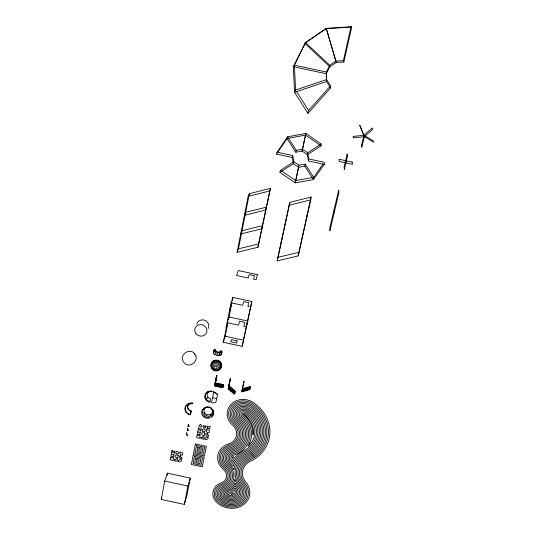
<?xml version="1.0" encoding="UTF-8"?>
<svg xmlns="http://www.w3.org/2000/svg" width="535" height="535" viewBox="0 0 535 535"><rect width="100%" height="100%" fill="white"/><g stroke="black" fill="none" stroke-linecap="round" stroke-linejoin="round"><path stroke-width="0.8" d="M293.153 162.125L280.601 170.237L279.925 172.39L295.226 182.876L313.503 179.593L324.257 164.339L324.304 162.286L308.755 158.948L307.786 153.538M324.257 164.339L308.481 160.961L307.358 154.689L321.047 145.854L321.147 144.042L305.88 133.422L287.583 136.846L277.163 152.174L276.441 154.093L292.21 157.471L293.367 163.717L298.59 167.315L304.843 166.178L313.503 179.593L313.704 177.332L322.926 164.245M310.761 199.836L311.022 197.061L289.81 202.357L277.19 260.94L298.176 255.917L310.761 199.836L289.214 205.206L277.19 260.94M306.501 218.828L306.822 215.786M302.302 237.52L302.69 234.216M298.176 255.917L311.022 197.061M213.746 392.422L213.839 391.433L213.579 392.041A6.059 5.444 15.9 0 1 217.457 394.516L217.631 394.081L215.933 402.066A6.059 5.444 15.9 0 1 211.445 402.721L213.746 392.422A6.066 5.143 7.6 0 1 217.558 394.776M308.481 160.961L308.755 158.948M321.147 144.042L307.645 152.763L307.358 154.689L302.108 151.057L295.822 152.214L287.001 138.558L287.583 136.846L296.276 150.328L295.822 152.214M304.843 166.178L305.164 164.105L299.005 165.221L293.849 161.677L292.712 155.511L277.163 152.174M161.289 499.443L164.693 481.025L167.468 473.154L190.313 478.096L186.748 496.233L184.328 504.431L161.289 499.443L161.797 497.971M167.034 475.521L167.468 473.154M214.876 354.578L213.565 353.635L213.799 350.124L214.635 349.422L215.839 350.004L214.876 354.578L216.882 355.247L220.748 355.186L221.564 354.471L222.078 351.91L221.791 350.967L220.387 350.98L220.132 352.264M184.328 504.431L187.932 486.054L190.313 478.096M299.005 165.221L295.226 182.876L298.65 166.84M237.092 252.313L248.153 196.392L249.37 193.677L270.416 188.347L257.91 247.264L237.092 252.313L238.443 248.828L249.37 193.677M216.882 355.247L217.591 352.063L218.955 352.211L220.567 351.582L222.078 351.91L221.263 352.618L219.544 352.899L217.391 352.672L214.067 351.067L215.485 351.047L217.591 352.063M219.029 355.474L219.544 352.899L218.955 352.211M216.16 377.911L214.482 386.002L222.821 387.801L223.71 384.672L215.445 382.886L216.949 375.363L216 378.426M223.215 342.26L227.214 324.631L225.984 328.376L231.093 302.803L232.926 297.413L251.845 301.486L242.168 346.346L223.215 342.26L225.161 336.227L227.89 322.598M216.474 376.887L214.809 384.959L223.115 386.752M220.748 355.186L221.263 352.618L220.046 352.03M216.789 375.864L215.13 383.916L223.416 385.708M228.532 319.395L231.943 302.308M232.27 300.677L232.926 297.413M229.943 380.338L228.104 388.945L234.537 394.262L235.326 391.078L228.953 385.802L230.498 378.285L229.662 381.375M230.364 378.793L228.532 387.367L234.932 392.663M257.91 247.264L270.416 188.347M289.214 205.206L289.81 202.357M242.168 346.346L251.845 301.486M281.136 242.649L281.838 239.285M285.142 224.078L285.79 220.962M307.953 113.4L330.597 87.974L326.584 81.514L326.29 73.756L329.827 66.775L336.268 62.455L343.878 61.993L351.756 27.031L351 26.75L326.256 28.348L305.512 42.546L293.314 66.701L294.591 92.301L307.953 113.4L308.568 110.491L329.961 86.436M248.721 389.453L248.835 388.925M248.949 388.403L249.063 387.875M249.17 387.353L249.283 386.832M247.464 390.303L247.578 389.774M247.692 389.246L247.805 388.718M247.919 388.189L248.033 387.668M246.428 390.089L246.548 389.56M246.662 389.032L246.775 388.504M246.889 387.982L247.01 387.46M245.164 390.931L245.284 390.403M245.404 389.875L245.518 389.346M245.639 388.818L245.752 388.296M244.141 390.717L244.254 390.189M244.375 389.661L244.495 389.132M244.615 388.611L244.729 388.089M343.878 61.993L343.383 60.622L351 26.75M242.87 391.566L242.99 391.031M243.117 390.503L243.238 389.975M243.351 389.447L243.472 388.925M242.455 388.711L250.427 386.511L249.758 389.667L241.726 391.881L244.054 381.208L242.081 390.276L250.092 388.082M242.562 388.169L242.683 387.648M293.849 161.677L293.367 163.717L279.925 172.39M363.573 136.793L361.392 145.881L361.794 147.392L364.368 136.679L359.787 125.304L364.368 136.679L373.711 142.17L373.176 140.712L363.94 135.281L353.127 136.418L353.428 137.829L364.368 136.679L372.768 129.283L372.24 127.972L363.94 135.281M233.748 392.971L233.882 392.436M234.016 391.908L234.149 391.379M234.283 390.851L234.417 390.329M232.698 392.743L232.832 392.215M232.972 391.68L233.106 391.152M233.24 390.624L233.374 390.095M292.21 157.471L292.712 155.511M231.916 391.453L232.056 390.924M232.19 390.396L232.324 389.868M232.458 389.346L232.598 388.818M209.967 401.464L210.609 398.883A4.267 3.832 16.1 0 1 207.192 394.228A4.267 3.832 16.1 0 1 212.107 391.366L212.014 391.165A5.845 5.25 16.1 0 0 205.279 395.084A5.845 5.25 16.1 0 0 209.967 401.464L209.713 402.347A6.059 5.444 16.1 0 1 204.858 395.726A6.059 5.444 16.1 0 1 211.84 391.667L212.014 391.165M230.866 391.225L231 390.697M231.14 390.162L231.274 389.64M231.414 389.112L231.548 388.591M230.083 389.935L230.224 389.406M230.358 388.878L230.498 388.356M230.638 387.835L230.772 387.313M229.027 389.701L229.167 389.172M229.308 388.651L229.448 388.122M229.582 387.601L229.722 387.079M228.993 384.625L229.134 384.103M230.137 379.87L228.833 385.735M228.552 386.785L228.893 385.768M229.475 383.1L229.615 382.585M228.465 387.34L228.612 386.812M229.034 385.247L229.174 384.732M221.778 387.019L221.931 386.497M222.078 385.976L222.232 385.454M222.379 384.933L222.527 384.411M220.44 387.286L220.587 386.765M220.741 386.237L220.895 385.715M221.049 385.193L221.196 384.678M219.403 386.504L219.557 385.982M219.711 385.461L219.865 384.939M220.012 384.424L220.166 383.903M218.059 386.772L218.213 386.25M218.367 385.728L218.521 385.207M218.681 384.685L218.835 384.163M217.023 385.996L217.183 385.467M217.337 384.946L217.498 384.431M217.651 383.909L217.805 383.394M215.672 386.257L215.832 385.735M215.993 385.213L216.153 384.692M216.314 384.177L216.468 383.655M214.863 384.404L215.344 382.846M215.237 382.806L215.659 381.816M215.558 381.769L215.719 381.254M215.779 379.509L215.939 378.994M216.1 378.479L216.26 377.964M216.421 377.456L216.575 376.948M215.351 381.676L215.511 381.161M215.665 380.646L215.826 380.131M215.725 380.077L216.147 379.101M216.046 379.047L216.2 378.539M216.361 378.024L216.521 377.516M215.291 382.244L215.451 381.722M215.612 381.208L215.772 380.693M215.933 380.178L216.087 379.669M351.756 27.031L326.203 28.683L304.783 43.335L329.827 66.775L329.767 65.257L305.512 42.546L294.384 65.196L295.614 90.027L294.591 92.301L326.584 81.514L326.343 72.031L329.426 65.939M205.841 399.886L207.888 397.151M207.333 392.329L207.674 391.807L208.938 391.834M276.441 154.093L287.001 138.558L305.565 135.087L321.047 145.854M213.565 353.635L213.799 350.124L215.311 350.445L215.839 350.004M210.609 414.217L211.419 413.595L212.228 415.802L213.498 413.435L213.104 412.639L212.696 413.776L212.007 412.793A4.233 3.778 15.8 0 0 211.659 408.981L210.917 408.205L211.358 408.145L208.938 406.988L206.276 407.048L206.777 407.309L205.801 407.717A6.045 2.22 60.9 0 0 204.189 408.299A6.019 5.363 15.8 0 0 202.31 415.113A6.019 5.363 15.8 0 0 209.64 418.109L209.78 416.016L210.977 415.521L210.609 414.217A4.233 3.778 15.8 0 1 206.423 414.317L205.848 415.641L208.469 416.203L208.322 417.414A5.805 5.169 15.8 0 1 204.129 415.983L205.5 413.729L204.765 412.96A4.233 3.778 15.8 0 1 205.801 407.717M329.767 65.257L336.007 61.07L343.383 60.622M254.754 457.178L247.611 461.25A17.749 15.475 10 0 0 243.244 480.925L246.902 486.302A17.842 15.401 12.1 0 1 240.523 504.933A17.842 15.401 12.1 0 1 217.979 501.763L216.688 500.365A12.813 11.034 12.3 0 1 219.972 484.857L223.349 483.393A10.867 9.436 13.4 0 0 225.375 469.356L222.359 466.426A15.796 13.843 12.2 0 1 226.613 446.264L231.133 444.478A14.505 12.847 13.8 0 0 235.112 425.773L231.073 421.359A15.234 13.622 12.2 0 1 233.374 404.152A15.234 13.622 12.2 0 1 252.64 403.744A37.671 33.417 13.1 0 1 254.747 457.171M204.189 408.299L205.868 407.188L207.339 406.974L207.099 407.503L208.657 407.65L208.844 407.122L210.275 407.61L211.546 408.412L211.465 408.994L213.231 411.388L213.251 410.726L212.883 410.218L213.565 412.786A6.019 5.363 15.8 0 1 211.024 417.534L210.977 415.521M215.384 352.003L216.321 351.642M295.614 90.027L326.624 79.554L330.516 85.821L330.597 87.974M242.335 389.239L250.313 387.039M242.215 389.761L250.206 387.561M241.974 390.817L249.985 388.611M241.847 391.353L249.872 389.139M248.153 196.392L269.526 190.988M238.443 248.828L258.96 243.84M277.946 257.322L298.624 252.366M296.276 150.328L302.476 149.178L307.645 152.763M216.795 398.535L212.683 397.732M231.093 302.803L242.589 305.278L243.686 301.579L248.915 302.71L247.886 306.421L250.38 306.956M225.161 336.227L243.766 340.24M215.284 383.401L223.563 385.187M214.97 384.438L223.269 386.23M214.649 385.481L222.968 387.273M164.693 481.025L187.932 486.054M243.813 414.565L246.749 416.832A22.671 20.109 13.1 0 1 253.376 432.44L253.008 434.915L252.727 430.561A29.492 26.108 13.8 0 0 247.063 418.116L243.786 414.592M194.914 354.223C189.999 346.54 177.914 355.554 183.873 362.416C188.995 369.611 200.471 360.503 194.62 353.903M281.283 170.705L295.681 180.576L313.704 177.332L305.164 164.105M228.813 386.317L235.193 391.607M228.672 386.838L235.066 392.135M228.385 387.888L234.798 393.198M228.244 388.417L234.664 393.727M296.51 91.438L308.568 110.491M221.276 353.521L221.564 354.471M220.387 350.98L220.567 351.582M215.311 350.445L215.485 351.047M345.623 160.654L345.898 162.907M334.248 209.024L334.342 211.987M217.424 360.583A3.785 3.451 16.8 0 1 219.183 361.439M212.435 362.409A4.641 4.226 16.8 0 1 213.084 361.499M213.98 360.797A4.641 4.226 16.8 0 1 220.948 363.198M211.372 363.86A5.189 4.721 16.8 0 1 217.357 360.302A5.189 4.721 16.8 0 1 221.503 366.047M210.937 365.666A5.377 4.895 16.8 0 1 214.896 360.67A5.377 4.895 16.8 0 1 221.109 363.68A5.377 4.895 16.8 0 1 219.29 369.712M211.873 368.107A5.377 4.895 16.8 0 1 211.231 366.936M211.659 408.981A6.079 1.846 -37.2 0 1 212.515 410.098M202.725 415.742A6.079 1.846 -37.2 0 1 204.765 412.96M190.299 414.545A6.119 5.444 17.5 0 1 185.364 407.897A6.119 5.444 17.5 0 1 192.346 403.831A6.173 0.388 -77.2 0 1 192.74 403.417A4.313 3.845 17.5 0 0 187.805 406.332A4.313 3.845 17.5 0 0 191.283 411.02A6.173 0.388 -77.3 0 1 190.286 414.598M196.8 324.317A6.139 5.664 20.6 0 1 204.624 320.231A6.139 5.664 20.6 0 1 208.302 328.296M326.343 72.031L326.29 73.756L293.314 66.701L294.384 65.196L326.343 72.031M232.384 458.107L233.521 456.709A2.454 2.147 12.2 0 0 232.384 458.107M234.029 468.667L233.889 469.757L230.886 465.363L228.177 462.775A8.386 7.35 12.2 0 1 230.458 452.075L234.972 450.303A21.995 19.474 13.8 0 0 241.078 421.954L237.413 417.982A7.624 6.821 12.2 0 1 237.928 409.984A7.624 6.821 12.2 0 1 246.528 408.279L252.079 412.231A30.174 26.77 13.1 0 1 250.019 451.921L243.024 455.92A25.132 21.908 10 0 0 234.029 468.667M326.256 28.348L336.268 62.455L326.256 28.348M170.705 457.378L170.237 459.893L173.106 460.508L173.574 457.993L170.705 457.378M171.361 453.847L170.892 456.368L173.761 456.99L173.166 456.201L174.236 454.469L171.962 454.63L171.361 453.847M172.016 450.303L171.548 452.831L172.551 452.262L173.701 452.51L174.423 453.453L174.898 450.925L173.895 451.5L172.738 451.252L172.016 450.303M174.49 459.505L174.249 460.755L177.118 461.377L177.593 458.863L176.155 458.555L175.921 459.812L174.49 459.505M178.262 455.338L177.787 457.86L176.349 457.545A1.471 1.284 17 0 1 175.146 455.974A1.471 1.284 17 0 1 176.824 455.024L178.262 455.338M178.503 460.367L178.262 461.625L179.7 461.939L181.372 460.989L181.612 459.732L180.175 459.425L178.503 460.367M180.081 452.048L179.84 453.312A1.471 1.284 16.8 0 0 181.037 454.884L182.482 455.198L182.723 453.934A1.471 1.284 16.8 0 0 181.519 452.356L180.081 452.048M180.85 455.894L180.609 457.157L182.047 457.465L181.806 458.729L180.369 458.415A1.471 1.284 16.7 0 1 179.172 456.843A1.471 1.284 16.7 0 1 180.85 455.894M186.668 433.276L186.354 434.915L187.417 435.677L187.624 435.075L186.561 434.306L186.875 432.668L186.668 433.276M187.477 429.043L187.163 430.695L188.427 430.428L188.628 429.826L187.364 430.093L187.678 428.448L187.477 429.043M188.287 424.803L187.972 426.455L189.136 426.709L189.337 426.107L188.173 425.86L188.487 424.208L188.287 424.803M305.88 133.422L302.108 151.057L305.88 133.422M193.255 454.897L191.376 464.46L202.277 466.821L204.203 457.258L193.255 454.897M195.395 443.963L193.503 453.627L204.457 455.994L206.403 446.337L195.395 443.963M197.134 435.095L196.633 437.67L199.535 438.299L200.043 435.724L197.134 435.095M197.843 431.484L197.335 434.066L200.244 434.694L199.649 433.892L200.759 432.113L198.445 432.287L197.843 431.484M198.552 427.86L198.05 430.448L199.073 429.859L200.237 430.113L200.959 431.076L201.474 428.488L200.444 429.077L199.274 428.823L198.552 427.86M194.446 456.469L193.061 463.517L201.093 465.256L202.504 458.214L194.446 456.469M196.592 445.555L195.195 452.67L203.267 454.422L204.698 447.3L196.592 445.555M195.636 458.04L194.74 462.574L199.909 463.691L200.812 459.164L195.636 458.04M197.789 447.14L196.887 451.714L202.076 452.837L202.992 448.263L197.789 447.14M200.953 437.262L200.699 438.546L203.601 439.175L204.116 436.607L202.658 436.292L202.404 437.577L200.953 437.262M196.826 459.612L196.425 461.625L198.726 462.126L199.127 460.113L196.826 459.612M198.98 448.725L198.579 450.758L200.892 451.259L201.294 449.226L198.98 448.725M204.831 432.996L204.316 435.577L202.865 435.263A1.491 1.317 15.6 0 1 201.668 433.658A1.491 1.317 15.6 0 1 203.38 432.681L204.831 432.996M230.538 306.796L229.354 312.721L231.133 305.044L230.538 306.796M205.019 438.145L204.765 439.429L206.216 439.743L207.928 438.774L208.182 437.483L206.731 437.169L205.019 438.145M206.724 429.625L206.463 430.916A1.491 1.317 15.2 0 0 207.66 432.527L209.118 432.842L209.379 431.551A1.491 1.317 15.2 0 0 208.182 429.939L206.724 429.625M207.453 433.557L207.199 434.848L208.65 435.169L208.389 436.453L206.938 436.139A1.491 1.317 15.2 0 1 205.741 434.534A1.491 1.317 15.2 0 1 207.453 433.557M338.682 190.152L329.881 227.609L329.908 230.832L338.856 192.841L338.682 190.152M347.155 154.133L344.099 167.134L344.353 169.481L347.456 156.294L347.155 154.133M234.892 479.587L234.591 480.791A18.217 15.816 13.4 0 1 227.428 488.883L223.998 490.368A5.524 4.761 12.3 0 0 222.567 497.048L225.222 499.168A10.506 9.062 12.1 0 0 237.48 498.854A10.506 9.062 12.1 0 0 240.182 488.515L236.911 483.787L234.892 479.587M191.229 411.174L190.192 414.852L188.648 414.324A6.52 5.805 17.5 0 1 184.976 407.79A6.52 5.805 17.5 0 1 190.748 403.29L192.373 403.443L192.781 403.062L191.637 402.949A4.634 4.126 17.5 0 0 187.531 406.152A4.634 4.126 17.5 0 0 190.139 410.8L191.229 411.174M247.772 321.027L246.24 326.825L243.766 326.29L244.843 322.358L239.653 321.241L238.516 325.16L227.121 322.705L229.013 316.987L247.772 321.027M257.442 274.662L256.064 279.671L253.543 279.13L254.513 275.726L249.216 274.589L248.18 277.973L236.544 275.471L238.296 270.543L257.442 274.662M237.125 340.869L236.517 343.035L230.812 341.805L231.461 339.651L237.125 340.869M233.541 465.203L233.26 466.145L229.341 462.039A6.901 6.045 12.2 0 1 231.22 453.239L235.741 451.466A23.5 20.805 13.8 0 0 242.275 421.185L238.69 417.307A6.106 5.457 12.2 0 1 239.098 410.907A6.106 5.457 12.2 0 1 245.986 409.542L251.015 413.154A28.676 25.433 13.1 0 1 249.069 450.865L242.108 454.857A26.603 23.192 10 0 0 233.541 465.203M262.718 225.63L261.722 228.799L240.723 233.969L242.027 230.732L262.718 225.63M266.537 207.132L265.594 210.048L244.408 215.331L245.672 212.348L266.537 207.132M202.611 409.71L202.163 410.98L204.089 408.319L202.611 409.71M235.039 483.239L234.738 483.867A19.681 17.093 13.4 0 1 228.244 489.973L224.8 491.464A4.066 3.504 12.3 0 0 223.744 496.386L225.964 498.125A9.035 7.798 12.1 0 0 236.517 497.858A9.035 7.798 12.1 0 0 238.837 488.957L235.039 483.239M232.384 460.909L231.675 460.575A3.932 3.451 12.2 0 1 232.752 455.553L237.272 453.787A26.496 23.453 13.8 0 0 244.669 419.654L241.232 415.949A3.063 2.742 12.2 0 1 244.896 412.057L248.882 414.993A25.673 22.771 13.1 0 1 247.177 448.758L240.262 452.717A29.559 25.767 10 0 0 232.384 460.909M233.695 461.565L232.765 463.464L230.511 461.31A5.417 4.748 12.2 0 1 231.989 454.396L236.503 452.623A24.998 22.129 13.8 0 0 243.465 420.416L239.961 416.631A4.581 4.099 12.2 0 1 240.275 411.823A4.581 4.099 12.2 0 1 245.445 410.8L249.945 414.07A27.171 24.102 13.1 0 1 248.126 449.815L241.185 453.787A28.081 24.483 10 0 0 233.695 461.565M249.731 442.987L247.919 446.29L249.056 445.341A24.169 21.44 13.1 0 0 247.819 415.909L244.355 413.308A1.545 1.378 12.2 0 0 242.509 415.274L245.866 418.885A27.994 24.784 13.8 0 1 249.731 442.987M233.307 493.17L231.528 494.327L233.307 493.17M207.68 427.391L206.931 428.588L208.476 428.468L209.847 429.217L209.626 427.813L210.375 426.622L208.824 426.736L207.453 425.987L207.68 427.391M235.059 485.847L231.815 489.271L225.603 492.568A2.608 2.247 12.3 0 0 224.921 495.718L226.713 497.082A7.57 6.534 12.1 0 0 235.554 496.854A7.57 6.534 12.1 0 0 237.493 489.398L235.059 485.847M200.732 424.536L199.013 425.519L200.217 427.137L201.929 426.154L200.732 424.536M202.979 412.752L202.504 413.261L202.317 412.478L202.812 412.057L202.979 412.752M235.046 488.154L229.869 492.16L226.405 493.665A1.15 0.99 12.3 0 0 226.011 494.915L227.462 496.032A6.106 5.27 12.1 0 0 234.591 495.851A6.106 5.27 12.1 0 0 236.156 489.839L235.046 488.154M234.818 490.281L230.685 493.257L227.649 494.567L228.211 494.989A4.634 3.999 12.1 0 0 233.628 494.848A4.634 3.999 12.1 0 0 234.818 490.281M205.654 425.88L204.564 426.723L203.715 425.579A1.498 1.324 15.7 0 0 203.387 427.465A1.498 1.324 15.7 0 0 205.514 427.799A1.498 1.324 15.7 0 0 205.654 425.88M250.968 452.971L243.947 456.99A23.654 20.624 10 0 0 238.175 483.219L241.519 488.074A11.971 10.332 12.1 0 1 238.443 499.851A11.971 10.332 12.1 0 1 224.473 500.212L221.39 497.717A6.982 6.012 12.3 0 1 223.189 489.271L226.613 487.786A16.745 14.539 13.4 0 0 229.782 466.166L227.007 463.504A9.864 8.647 12.2 0 1 229.689 450.918L234.21 449.139A20.497 18.15 13.8 0 0 239.881 422.717L236.142 418.664A9.142 8.179 12.2 0 1 236.758 409.068A9.142 8.179 12.2 0 1 247.076 407.021L253.149 411.308A31.679 28.101 13.1 0 1 250.968 452.971M251.918 454.028L244.863 458.054A22.176 19.334 10 0 0 239.439 482.644L242.863 487.626A13.435 11.596 12.1 0 1 239.406 500.847A13.435 11.596 12.1 0 1 223.724 501.248L220.213 498.379A8.44 7.269 12.3 0 1 222.386 488.167L225.797 486.689A15.274 13.261 13.4 0 0 228.679 466.968L225.844 464.24A11.349 9.944 12.2 0 1 228.92 449.754L233.441 447.976A18.999 16.826 13.8 0 0 238.69 423.479L234.872 419.34A10.667 9.536 12.2 0 1 235.587 408.145A10.667 9.536 12.2 0 1 247.625 405.757L250.079 407.048L254.219 410.385A33.177 29.432 13.1 0 1 251.918 454.028M252.861 455.078L245.779 459.124A20.704 18.05 10 0 0 240.703 482.068L244.207 487.184A14.906 12.86 12.1 0 1 240.369 501.843A14.906 12.86 12.1 0 1 222.981 502.291L219.036 499.041A9.897 8.527 12.3 0 1 221.584 487.064L224.981 485.593A13.803 11.984 13.4 0 0 227.582 467.764L224.68 464.968A12.833 11.248 12.2 0 1 228.151 448.591L232.672 446.812A17.501 15.495 13.8 0 0 237.493 424.248L233.608 420.015A12.185 10.901 12.2 0 1 234.417 407.222A12.185 10.901 12.2 0 1 248.166 404.493L250.935 405.951L255.295 409.456A34.681 30.762 13.1 0 1 252.861 455.078M253.811 456.128L246.695 460.187A19.227 16.766 10 0 0 241.974 481.493L245.558 486.743A16.371 14.131 12.1 0 1 241.332 502.84A16.371 14.131 12.1 0 1 222.239 503.328L217.859 499.703A11.355 9.784 12.3 0 1 220.774 485.961L224.165 484.489A12.338 10.713 13.4 0 0 226.479 468.56L223.516 465.697A14.318 12.546 12.2 0 1 227.382 447.427L231.902 445.642A16.003 14.171 13.8 0 0 236.303 425.011L232.337 420.691A13.703 12.258 12.2 0 1 233.247 406.299A13.703 12.258 12.2 0 1 248.715 403.229L251.791 404.848L256.365 408.533A36.179 32.093 13.1 0 1 253.811 456.128M352.13 162.045L339.11 159.256L339.29 161.49L352.511 164.325L352.13 162.045M202.745 431.183A1.491 1.317 15.6 0 0 205.253 430.835A1.491 1.317 15.6 0 0 203.521 429.037A1.491 1.317 15.6 0 0 202.745 431.183M176.189 453.566A1.471 1.284 17.1 0 0 178.65 453.225A1.471 1.284 17.1 0 0 176.924 451.46A1.471 1.284 17.1 0 0 176.189 453.566M228.432 444.07A17.28 15.147 12.2 0 0 223.128 469.128A9.396 8.159 13.4 0 1 221.156 482.891A14.271 12.292 12.3 0 0 216.976 502.612A19.307 16.659 12.1 0 0 243.278 504.806A19.307 16.659 12.1 0 0 245.779 482.068A16.277 14.191 10 0 1 250.434 461.244A39.182 34.762 13.1 0 0 253.503 402.634A16.745 14.98 12.2 0 0 230.919 404.433A16.745 14.98 12.2 0 0 232.464 425.017A13.007 11.516 13.8 0 1 228.432 444.07M213.438 368.715A2.702 2.461 16.7 0 0 218.073 368.595A2.702 2.461 16.7 0 0 215.424 364.937A2.702 2.461 16.7 0 0 213.438 368.715M212.636 368.903A3.819 3.478 16.7 0 0 219.183 368.729A3.819 3.478 16.7 0 0 215.451 363.559A3.819 3.478 16.7 0 0 212.636 368.903M214.428 368.314A1.398 1.271 16.7 0 0 216.829 368.247A1.398 1.271 16.7 0 0 215.458 366.355A1.398 1.271 16.7 0 0 214.428 368.314M211.82 368.575A5.203 4.735 16.7 0 0 220.741 368.341A5.203 4.735 16.7 0 0 215.665 361.299A5.203 4.735 16.7 0 0 211.82 368.575M212.087 368.849A4.675 4.253 16.7 0 0 220.099 368.642A4.675 4.253 16.7 0 0 215.531 362.315A4.675 4.253 16.7 0 0 212.087 368.849M195.783 333.439A6.233 5.738 20.5 0 0 206.443 333.124A6.233 5.738 20.5 0 0 200.317 324.584A6.233 5.738 20.5 0 0 195.783 333.439"/></g></svg>
